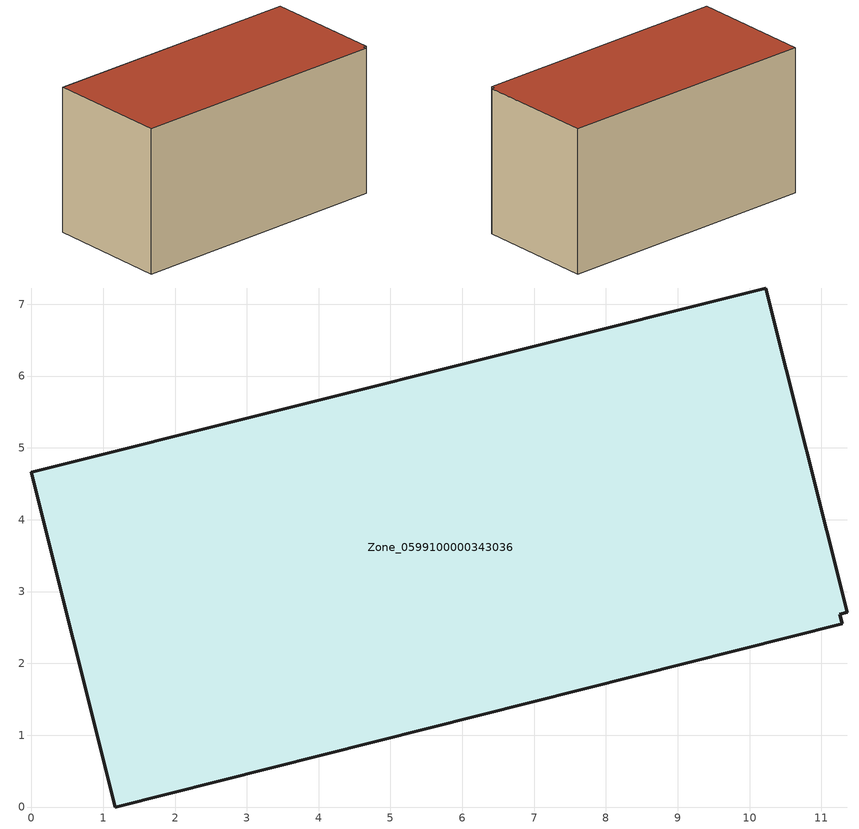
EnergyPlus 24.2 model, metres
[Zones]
Zone_0599100000343036
 floor ground (C_G): 11.36,2.71 11.26,2.69 11.29,2.55 1.17,0 0,4.66 10.22,7.23 z0
 wall outside (C_F): 11.36,2.71 10.22,7.23 0,4.66 1.17,0 11.29,2.55 11.26,2.69 11.36,2.71 z0:5.77
 roof outside (C_R): 11.26,2.69 11.36,2.71 10.22,7.23 0,4.66 1.17,0 11.29,2.55 z5.77
[BUILDING]
Pand.0599100000343036: North Axis=0; Terrain=City; Loads Convergence Tolerance Value=0.04; Temperature Convergence Tolerance Value=0.4; Solar Distribution=FullExterior; Maximum Number of Warmup Days=25; Minimum Number of Warmup Days=1
[Site:Location]
Rotterdam.The.Hague.AP_ZH_NLD Design_Conditions: Latitude=51.96; Longitude=4.45; Time Zone=1; Elevation=-4.5
[SITE:GROUNDTEMPERATURE:BUILDINGSURFACE]
18, 18, 18, 18, 18, 18, 18, 18, 18, 18, 18, 18
[MATERIAL] Thermal Absorptance=0.9; Solar Absorptance=0.7; Visible Absorptance=0.7
Name | Roughness | Thickness | Conductivity | Density | Specific Heat
G.TI.1992-2005 | MediumSmooth | 0.15 | 0.06 | 540 | 1210
F.TI.1992-2005 | Rough | 0.3 | 0.12 | 1920 | 840
R.TI.1992-2005 | MediumRough | 0.2 | 0.08 | 1500 | 1000
[CONSTRUCTION]
C_G: G.TI.1992-2005
C_F: F.TI.1992-2005
C_R: R.TI.1992-2005
[ZONE]
Zone_0599100000343036: Type=1; Multiplier=1; Ceiling Height=Autocalculate; Volume=Autocalculate; Floor Area=autocalculate; Part of Total Floor Area=Yes
[ZONEINFILTRATION:DESIGNFLOWRATE]
Infil_Zone_0599100000343036: Zone or ZoneList or Space or SpaceList=Zone_0599100000343036; Schedule=AlwaysOn; Design Flow Rate Calculation Method=Flow/Area; Flow Rate per Floor Area=0.0015; Constant Term Coefficient=1; Temperature Term Coefficient=0; Velocity Term Coefficient=0; Velocity Squared Term Coefficient=0
[HVACTEMPLATE:ZONE:IDEALLOADSAIRSYSTEM]
Zone_0599100000343036: Maximum Heating Supply Air Temperature=50; Minimum Cooling Supply Air Temperature=13; Maximum Heating Supply Air Humidity Ratio=0.0156; Minimum Cooling Supply Air Humidity Ratio=0.0077; Heating Limit=NoLimit; Cooling Limit=NoLimit; Dehumidification Control Type=ConstantSensibleHeatRatio; Cooling Sensible Heat Ratio=0.7; Dehumidification Setpoint=60; Humidification Control Type=None; Humidification Setpoint=30; Outdoor Air Method=None; Outdoor Air Flow Rate per Person=0.00944; Outdoor Air Flow Rate per Zone Floor Area=0; Outdoor Air Flow Rate per Zone=0; Demand Controlled Ventilation Type=None; Outdoor Air Economizer Type=NoEconomizer; Heat Recovery Type=None; Sensible Heat Recovery Effectiveness=0.7; Latent Heat Recovery Effectiveness=0.65
[ZONECONTROL:THERMOSTAT]
ThermostatControl_Zone_0599100000343036: Zone or ZoneList=Zone_0599100000343036; Control Type Schedule=DualSetpointControlType; Control 1=Thermostat_Zone_0599100000343036; Temperature Difference Between Cutout And Setpoint=0
[THERMOSTATSETPOINT:DUALSETPOINT]
Thermostat_Zone_0599100000343036: Heating Setpoint Temperature Schedule=HeatingSetpoint_Zone_0599100000343036; Cooling Setpoint Temperature Schedule=CoolingSetpoint_Zone_0599100000343036
[SCHEDULE:COMPACT]
HeatingSetpoint_Zone_0599100000343036: Through: 12/31, For: AllDays, Until: 24:00, 21
CoolingSetpoint_Zone_0599100000343036: Through: 12/31, For: AllDays, Until: 24:00, 24
DualSetpointControlType: Through: 12/31, For: AllDays, Until: 24:00, 4
AlwaysOn: Through: 12/31, For: AllDays, Until: 24:00, 1
